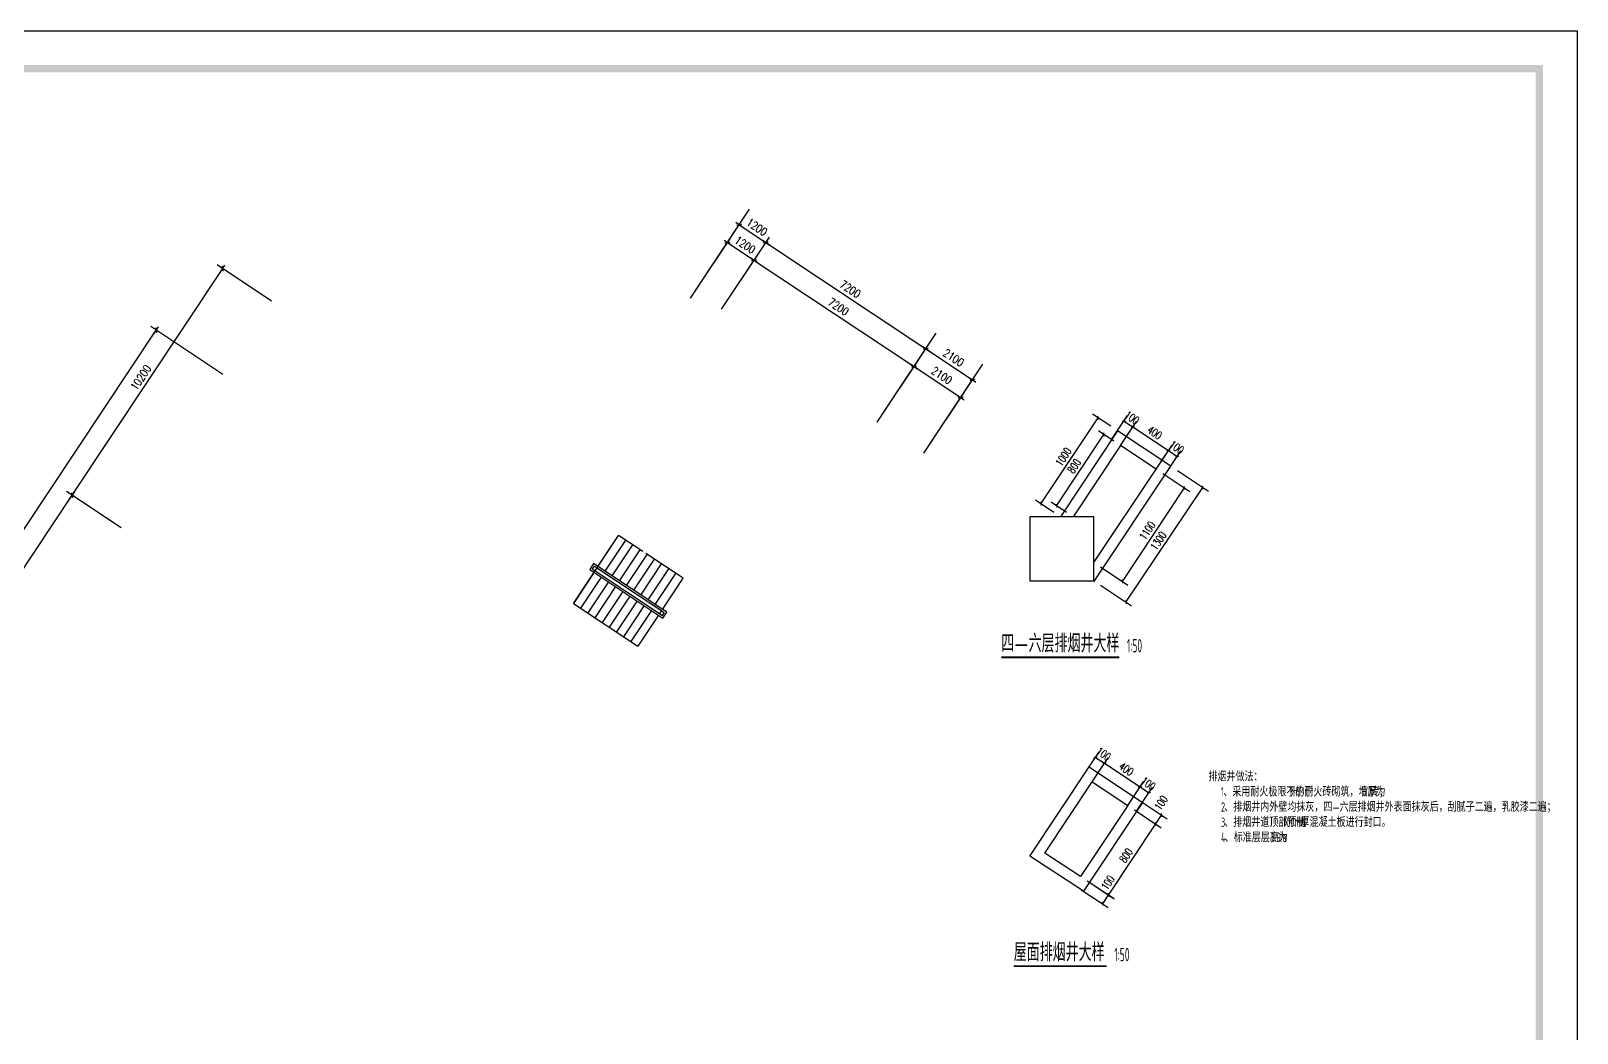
# Model space of a CAD drawing. Extents: x -149393 to 1177518, y -366685 to 296590.
# Drawn here: x 1087627 to 1145576, y 259020 to 296590 of the extents above; entities that cross this region are included whole.
import ezdxf

# ---------------------------------------------------------------- set-up
doc = ezdxf.new("R2010")
doc.units = 0
doc.header["$LTSCALE"] = 1000
doc.header["$MEASUREMENT"] = 0
doc.layers.get('0').update_dxf_attribs({"linetype": 'CONTINUOUS'})
doc.layers.get('Defpoints').update_dxf_attribs({"linetype": 'CONTINUOUS'})
for name, color, linetype in [('AXIS', 3, 'CONTINUOUS'), ('COLUMN', 9, 'CONTINUOUS'), ('DIM_SYMB', 3, 'CONTINUOUS'), ('PUB_TITLE', 253, 'CONTINUOUS'), ('STAIR', 2, 'CONTINUOUS'), ('TEL_SYMB', 3, 'CONTINUOUS'), ('TH_DIM', 3, 'CONTINUOUS'), ('TH_TEXT', 7, 'CONTINUOUS')]:
    doc.layers.add(name, color=color, linetype=linetype)
doc.styles.add('_TCH_DIM_T3', font='SIMPLEX', dxfattribs={"width": 0.705882, "bigfont": 'GBCBIG'})
doc.styles.add('_TCH_LABEL_T3', font='ROMANS.shx', dxfattribs={"width": 0.705882, "bigfont": 'HZTXT.shx'})
doc.styles.add('DIM_FONT', font='SIMPLEX.shx', dxfattribs={"width": 0.8})
doc.styles.get("Standard").update_dxf_attribs({"font": 'gbenor.shx', "bigfont": 'gbcbig.shx'})
doc.dimstyles.new('_TCH_ARCH&&100', dxfattribs={"dimtxt": 297.5, "dimasz": 100, "dimexe": 250, "dimexo": 300, "dimgap": 126.25, "dimtad": 1, "dimdec": 0, "dimzin": 0, "dimdsep": 46, "dimtxsty": '_TCH_DIM_T3', "dimblk": 'ARCHTICK', "dimcen": 0.09, "dimclrt": 7, "dimazin": 2, "dimtfac": 1, "dimtdec": 0, "dimtix": 1, "dimtmove": 2, "dimatfit": 3, "dimfxl": 1, "dimtolj": 1, "dimtzin": 0, "dimarcsym": 0})
doc.dimstyles.new('DIMN', dxfattribs={"dimtxt": 300, "dimasz": 1, "dimexe": 250, "dimexo": 300, "dimgap": 150, "dimtad": 1, "dimdec": 0, "dimdsep": 46, "dimtxsty": 'DIM_FONT', "dimblk": '_DIMX', "dimcen": 2.5, "dimclrt": 7, "dimadec": 0, "dimazin": 0, "dimtfac": 1, "dimtdec": 0, "dimtix": 1, "dimtmove": 2, "dimatfit": 3, "dimldrblk": '_DIMX', "dimfxl": 1, "dimtolj": 1, "dimarcsym": 0})

# ---------------------------------------------------------------- blocks, each defined once
blk = doc.blocks.new('_DIMX')
blk.add_line((-150, 0), (150, 0))
at = {"const_width": 50}
blk.add_lwpolyline([(-70, -70), (70, 70)], dxfattribs=at)
blk = doc.blocks.new('_ArchTick')
at = {"color": 0, "linetype": 'ByBlock', "const_width": 0.4}
blk.add_lwpolyline([(-0.5, -0.5), (0.5, 0.5)], dxfattribs=at)
blk = doc.blocks.new('*D476')
at = {"layer": 'Defpoints', "color": 0, "transparency": 16777216}
for p in [(1127626, 282086), (1128353, 281603), (1126209, 278375)]:
    blk.add_point(p, dxfattribs=at)
at = {"layer": 'TH_DIM', "color": 0, "lineweight": -2, "transparency": 16777216}
for p, q in [((1128103, 281769), (1127418, 282224)), ((1125482, 278859), (1127626, 282086)), ((1125959, 278542), (1125273, 278997))]:
    blk.add_line(p, q, dxfattribs=at)
at = {"layer": 'TH_DIM', "color": 0, "lineweight": -2, "transparency": 16777216, "xscale": 100, "yscale": 100, "zscale": 100}
for p, rotation in [((1127626, 282086), 56.39999999995469), ((1125482, 278859), 236.3999999999547)]:
    blk.add_blockref('_ArchTick', p, dxfattribs=dict(at, rotation=rotation))
at = {"layer": 'TH_DIM', "color": 7, "transparency": 16777216, "insert": (1126325, 280624), "char_height": 297.5, "attachment_point": 5, "rotation": 56.4, "style": '_TCH_DIM_T3'}
blk.add_mtext('\\A1;1000', dxfattribs=at)
blk = doc.blocks.new('*D477')
at = {"layer": 'Defpoints', "color": 0, "transparency": 16777216}
for p in [(1127845, 281460), (1128465, 281048), (1126689, 278375)]:
    blk.add_point(p, dxfattribs=at)
at = {"layer": 'TH_DIM', "color": 0, "lineweight": -2, "transparency": 16777216}
for p, q in [((1126069, 278787), (1127845, 281460)), ((1128215, 281214), (1127637, 281598)), ((1126439, 278542), (1125861, 278926))]:
    blk.add_line(p, q, dxfattribs=at)
at = {"layer": 'TH_DIM', "color": 0, "lineweight": -2, "transparency": 16777216, "xscale": 100, "yscale": 100, "zscale": 100}
for p, rotation in [((1127845, 281460), 56.3999999999469), ((1126069, 278787), 236.3999999999469)]:
    blk.add_blockref('_ArchTick', p, dxfattribs=dict(at, rotation=rotation))
at = {"layer": 'TH_DIM', "color": 7, "transparency": 16777216, "insert": (1126728, 280276), "char_height": 297.5, "attachment_point": 5, "rotation": 56.4, "style": '_TCH_DIM_T3'}
blk.add_mtext('\\A1;800', dxfattribs=at)
blk = doc.blocks.new('*D478')
at = {"layer": 'Defpoints', "color": 0, "transparency": 16777216}
for p in [(1130352, 280275), (1131551, 279471), (1127470, 275975)]:
    blk.add_point(p, dxfattribs=at)
at = {"layer": 'TH_DIM', "color": 0, "lineweight": -2, "transparency": 16777216}
for p, q in [((1130601, 280108), (1131758, 279332)), ((1128669, 275172), (1131551, 279471)), ((1127719, 275808), (1128876, 275033))]:
    blk.add_line(p, q, dxfattribs=at)
at = {"layer": 'TH_DIM', "color": 0, "lineweight": -2, "transparency": 16777216, "xscale": 100, "yscale": 100, "zscale": 100}
for p, rotation in [((1131551, 279471), 56.16377265739794), ((1128669, 275172), 236.1637726573979)]:
    blk.add_blockref('_ArchTick', p, dxfattribs=dict(at, rotation=rotation))
at = {"layer": 'TH_DIM', "color": 7, "transparency": 16777216, "insert": (1129881, 277474), "char_height": 297.5, "attachment_point": 5, "rotation": 56.16377, "style": '_TCH_DIM_T3'}
blk.add_mtext('\\A1;1300', dxfattribs=at)
blk = doc.blocks.new('*D479')
at = {"layer": 'Defpoints', "color": 0, "transparency": 16777216}
for p in [(1129797, 280163), (1130860, 279457), (1127470, 276660)]:
    blk.add_point(p, dxfattribs=at)
at = {"layer": 'TH_DIM', "color": 0, "lineweight": -2, "transparency": 16777216}
for p, q in [((1130047, 279997), (1131068, 279318)), ((1128533, 275954), (1130860, 279457)), ((1127720, 276494), (1128741, 275815))]:
    blk.add_line(p, q, dxfattribs=at)
at = {"layer": 'TH_DIM', "color": 0, "lineweight": -2, "transparency": 16777216, "xscale": 100, "yscale": 100, "zscale": 100}
for p, rotation in [((1130860, 279457), 56.40000000000357), ((1128533, 275954), 236.4000000000036)]:
    blk.add_blockref('_ArchTick', p, dxfattribs=dict(at, rotation=rotation))
at = {"layer": 'TH_DIM', "color": 7, "transparency": 16777216, "insert": (1129467, 277857), "char_height": 297.5, "attachment_point": 5, "rotation": 56.4, "style": '_TCH_DIM_T3'}
blk.add_mtext('\\A1;1100', dxfattribs=at)
blk = doc.blocks.new('*D480')
at = {"layer": 'Defpoints', "color": 0, "transparency": 16777216}
for p in [(1128465, 281048), (1130258, 280857), (1129797, 280163)]:
    blk.add_point(p, dxfattribs=at)
at = {"layer": 'TH_DIM', "color": 0, "lineweight": -2, "transparency": 16777216}
for p, q in [((1128631, 281298), (1129064, 281951)), ((1128926, 281742), (1130258, 280857)), ((1129963, 280413), (1130397, 281065))]:
    blk.add_line(p, q, dxfattribs=at)
at = {"layer": 'TH_DIM', "color": 0, "lineweight": -2, "transparency": 16777216, "xscale": 100, "yscale": 100, "zscale": 100}
for p, rotation in [((1128926, 281742), 146.4000000000018), ((1130258, 280857), 326.4000000000018)]:
    blk.add_blockref('_ArchTick', p, dxfattribs=dict(at, rotation=rotation))
at = {"layer": 'TH_DIM', "color": 7, "transparency": 16777216, "insert": (1129744, 281529), "char_height": 297.5, "attachment_point": 5, "rotation": 326.4, "style": '_TCH_DIM_T3'}
blk.add_mtext('\\A1;400', dxfattribs=at)
blk = doc.blocks.new('*D481')
at = {"layer": 'Defpoints', "color": 0, "transparency": 16777216}
for p in [(1128955, 267889), (1128734, 267556), (1130005, 267192)]:
    blk.add_point(p, dxfattribs=at)
at = {"layer": 'TH_DIM', "color": 0, "lineweight": -2, "transparency": 16777216}
for p, q in [((1128984, 267390), (1129992, 266720)), ((1129205, 267723), (1130213, 267053)), ((1129783, 266859), (1130005, 267192))]:
    blk.add_line(p, q, dxfattribs=at)
at = {"layer": 'TH_DIM', "color": 0, "lineweight": -2, "transparency": 16777216, "xscale": 100, "yscale": 100, "zscale": 100}
for p, rotation in [((1130005, 267192), 56.40000000001503), ((1129783, 266859), 236.400000000015)]:
    blk.add_blockref('_ArchTick', p, dxfattribs=dict(at, rotation=rotation))
at = {"layer": 'TH_DIM', "color": 7, "transparency": 16777216, "insert": (1129980, 267652), "char_height": 297.5, "attachment_point": 5, "rotation": 56.4, "style": '_TCH_DIM_T3'}
blk.add_mtext('\\A1;100', dxfattribs=at)
blk = doc.blocks.new('*D482')
at = {"layer": 'Defpoints', "color": 0, "transparency": 16777216}
for p in [(1126963, 264890), (1126744, 264556), (1128016, 264199)]:
    blk.add_point(p, dxfattribs=at)
at = {"layer": 'TH_DIM', "color": 0, "lineweight": -2, "transparency": 16777216}
for p, q in [((1126994, 264391), (1128006, 263727)), ((1127214, 264726), (1128225, 264062)), ((1127797, 263865), (1128016, 264199))]:
    blk.add_line(p, q, dxfattribs=at)
at = {"layer": 'TH_DIM', "color": 0, "lineweight": -2, "transparency": 16777216, "xscale": 100, "yscale": 100, "zscale": 100}
for p, rotation in [((1128016, 264199), 56.72038092762597), ((1127797, 263865), 236.720380927626)]:
    blk.add_blockref('_ArchTick', p, dxfattribs=dict(at, rotation=rotation))
at = {"layer": 'TH_DIM', "color": 7, "transparency": 16777216, "insert": (1127989, 264659), "char_height": 297.5, "attachment_point": 5, "rotation": 56.72038, "style": '_TCH_DIM_T3'}
blk.add_mtext('\\A1;100', dxfattribs=at)
blk = doc.blocks.new('*D483')
at = {"layer": 'Defpoints', "color": 0, "transparency": 16777216}
for p in [(1128734, 267556), (1129783, 266859), (1126963, 264890)]:
    blk.add_point(p, dxfattribs=at)
at = {"layer": 'TH_DIM', "color": 0, "lineweight": -2, "transparency": 16777216}
for p, q in [((1128984, 267390), (1129992, 266720)), ((1128012, 264193), (1129783, 266859)), ((1127213, 264724), (1128221, 264055))]:
    blk.add_line(p, q, dxfattribs=at)
at = {"layer": 'TH_DIM', "color": 0, "lineweight": -2, "transparency": 16777216, "xscale": 100, "yscale": 100, "zscale": 100}
for p, rotation in [((1129783, 266859), 56.40000000001564), ((1128012, 264193), 236.4000000000156)]:
    blk.add_blockref('_ArchTick', p, dxfattribs=dict(at, rotation=rotation))
at = {"layer": 'TH_DIM', "color": 7, "transparency": 16777216, "insert": (1128669, 265678), "char_height": 297.5, "attachment_point": 5, "rotation": 56.4, "style": '_TCH_DIM_T3'}
blk.add_mtext('\\A1;800', dxfattribs=at)
blk = doc.blocks.new('*D484')
at = {"layer": 'Defpoints', "color": 0, "transparency": 16777216}
for p in [(1127401, 268441), (1129195, 268250), (1128734, 267556)]:
    blk.add_point(p, dxfattribs=at)
at = {"layer": 'TH_DIM', "color": 0, "lineweight": -2, "transparency": 16777216}
for p, q in [((1127567, 268691), (1128001, 269344)), ((1127863, 269135), (1129195, 268250)), ((1128900, 267806), (1129334, 268458))]:
    blk.add_line(p, q, dxfattribs=at)
at = {"layer": 'TH_DIM', "color": 0, "lineweight": -2, "transparency": 16777216, "xscale": 100, "yscale": 100, "zscale": 100}
for p, rotation in [((1127863, 269135), 146.4000000000018), ((1129195, 268250), 326.4000000000018)]:
    blk.add_blockref('_ArchTick', p, dxfattribs=dict(at, rotation=rotation))
at = {"layer": 'TH_DIM', "color": 7, "transparency": 16777216, "insert": (1128681, 268922), "char_height": 297.5, "attachment_point": 5, "rotation": 326.4, "style": '_TCH_DIM_T3'}
blk.add_mtext('\\A1;400', dxfattribs=at)
blk = doc.blocks.new('_FZHK')
blk.add_lwpolyline([(-0.5, -0.5), (0.5, -0.5), (0.5, 0.5), (-0.5, 0.5)], close=True)
blk = doc.blocks.new('dfhgfjghkhjk')
at = {"layer": 'AXIS'}
for p, q in [((1145316.4, -49445.7), (1147530, -46114)), ((1152313, -54094.2), (1154526.5, -50762.5)), ((1154062.1, -55256.3), (1156275.7, -51924.6))]:
    blk.add_line(p, q, dxfattribs=at)
at = {"layer": 'STAIR', "color": 59}
for p, q in [((1140930.1, -60887.9), (1142623.5, -58339.1)), ((1141849.5, -59504), (1142623.5, -58339.1)), ((1142118.3, -59682.6), (1142892.3, -58517.7)), ((1143537.7, -58946.5), (1142623.5, -58339.1)), ((1142387.2, -59861.2), (1143161.1, -58696.3)), ((1142656, -60039.8), (1143429.9, -58874.9)), ((1142924.8, -60218.4), (1143698.7, -59053.5)), ((1145042.8, -59946.5), (1143644.7, -59017.7)), ((1141685.3, -59394.8), (1141539.7, -59613.9)), ((1141539.7, -59613.9), (1144287.6, -61439.6)), ((1141705.3, -59494.3), (1141639.2, -59593.8)), ((1141639.2, -59593.8), (1144267.5, -61340.1)), ((1144433.1, -61220.5), (1141685.3, -59394.8)), ((1144333.7, -61240.6), (1141705.3, -59494.3)), ((1141743.7, -59663.3), (1144163, -61270.7)), ((1143207.9, -60492.6), (1141809.8, -59563.7)), ((1143193.6, -60397), (1143967.5, -59232.1)), ((1143462.4, -60575.6), (1144236.3, -59410.7)), ((1143731.2, -60754.2), (1144505.1, -59589.3)), ((1141704, -59723), (1140930.1, -60887.9)), ((1141972.8, -59901.6), (1141198.9, -61066.5)), ((1142241.6, -60080.2), (1141467.7, -61245.1)), ((1142510.4, -60258.8), (1141736.5, -61423.7)), ((1144000, -60932.8), (1144774, -59767.9)), ((1144268.8, -61111.4), (1145042.8, -59946.5)), ((1142779.3, -60437.4), (1142005.3, -61602.3)), ((1143048.1, -60616), (1142274.1, -61780.9)), ((1143316.9, -60794.6), (1142542.9, -61959.5)), ((1144229.1, -61171.1), (1143314.9, -60563.7)), ((1140930.1, -60887.9), (1143349.4, -62495.3)), ((1143585.7, -60973.2), (1142811.8, -62138.1)), ((1143854.5, -61151.8), (1143080.6, -62316.7)), ((1144123.3, -61330.4), (1143349.4, -62495.3)), ((1144229.1, -61171.1), (1144163, -61270.7)), ((1144267.5, -61340.1), (1144333.7, -61240.6)), ((1144287.6, -61439.6), (1144433.1, -61220.5))]:
    blk.add_line(p, q, dxfattribs=at)
at = {"layer": 'TEL_SYMB', "color": 59}
blk.add_lwpolyline([(1144770.4, -60648.1, 0, 0, 0), (1143859.4, -60042.9, 95.6, 0, 0), (1143560.7, -59844.4, 0, 0, 0)], format="xyseb", dxfattribs=at)
at = {"layer": 'AXIS'}
for p1, p2, distance in [((1145316.4, -49445.7), (1146315.9, -50109.7), 3300), ((1145316.4, -49445.7), (1146315.9, -50109.7), 2500), ((1146315.9, -50109.7), (1152313, -54094.2), 3300), ((1146315.9, -50109.7), (1152313, -54094.2), 2500), ((1124225.9, -58217.8), (1129870.5, -49722), 2500), ((1116589.1, -69712.2), (1128044.3, -52470.7), 3300), ((1152313, -54094.2), (1154062.1, -55256.3), 3300), ((1152313, -54094.2), (1154062.1, -55256.3), 2500), ((1120407.5, -63965), (1124225.9, -58217.8), 2500)]:
    blk.add_aligned_dim(p1=p1, p2=p2, distance=distance, dimstyle='DIMN', dxfattribs=at).render()

msp = doc.modelspace()

# ---------------------------------------------------------------- linework, layer by layer
for points in [[(1127469.8, 275936.9), (1130351.7, 280274.7), (1128352.7, 281602.8), (1126208.5, 278375.5)], [(1127469.8, 276659.8), (1129797.2, 280162.9), (1128464.5, 281048.3), (1126688.7, 278375.5)]]:
    msp.add_lwpolyline(points)
for points in [[(1127289.5, 268995.6), (1129288.5, 267667.5), (1127076.2, 264337.7), (1125069.8, 265654.6)], [(1127401.3, 268441.1), (1128734, 267555.7), (1126963.1, 264890.3), (1125625.5, 265768.3)]]:
    msp.add_lwpolyline(points, close=True)
at = {"layer": 'DIM_SYMB', "const_width": 70}
for points in [[(1123990.9, 273107.4), (1128420.3, 273107.4)], [(1124463.8, 261529.1), (1127947.4, 261529.1)]]:
    msp.add_lwpolyline(points, dxfattribs=at)
at = {"layer": 'PUB_TITLE'}
msp.add_lwpolyline([(1026775.6, 296590.3), (1145575.6, 296590.3), (1145575.6, 212581.7), (1026775.6, 212581.7)], close=True, dxfattribs=at)
at = {"layer": 'PUB_TITLE', "const_width": 270.7}
msp.add_lwpolyline([(1033847.1, 295176), (1144161.3, 295176), (1144161.3, 213996), (1033847.1, 213996), (1033847.1, 295176)], close=True, dxfattribs=at)
at = {"layer": 'TH_DIM'}
for p, q in [((1128131.4, 281269.7), (1128730.9, 282172.1)), ((1128464.5, 281048.3), (1129064.1, 281950.7)), ((1128592.6, 281963.8), (1128925.8, 281742.5)), ((1129797.2, 280162.9), (1130396.8, 281065.3)), ((1130130.4, 279941.5), (1130730, 280843.9)), ((1130258.4, 280857.1), (1130591.6, 280635.7)), ((1127068.2, 268662.5), (1127667.7, 269564.9)), ((1127401.3, 268441.1), (1128000.9, 269343.5)), ((1127529.4, 269356.7), (1127862.5, 269135.3)), ((1128734, 267555.7), (1129333.6, 268458.1)), ((1129067.2, 267334.3), (1129666.7, 268236.7)), ((1129195.2, 268249.9), (1129528.4, 268028.5))]:
    msp.add_line(p, q, dxfattribs=at)

# ---------------------------------------------------------------- block references
msp.add_blockref('dfhgfjghkhjk', (-32971.4, 336016.8))
at = {"layer": 'COLUMN', "color": 59, "xscale": 2400, "yscale": 2400, "zscale": 2400}
msp.add_blockref('_FZHK', (1126269.8, 277175.5), dxfattribs=at)
at = {"layer": 'TH_DIM'}
for p, xscale, yscale, zscale, rotation in [((1128592.6, 281963.8), 99.99999999999999, 99.99999999999999, 99.99999999999999, 146.3999999999884), ((1128925.8, 281742.5), 100, 100, 100, 326.3999999999884), ((1130258.4, 280857.1), 100, 100, 100, 146.4000000000073), ((1130591.6, 280635.7), 100, 100, 100, 326.4000000000074), ((1127529.4, 269356.7), 99.99999999999999, 99.99999999999999, 99.99999999999999, 146.3999999999884), ((1127862.5, 269135.3), 100, 100, 100, 326.3999999999884), ((1129195.2, 268249.9), 100, 100, 100, 146.4000000000073), ((1129528.4, 268028.5), 100, 100, 100, 326.4000000000074)]:
    msp.add_blockref('_ArchTick', p, dxfattribs=dict(at, xscale=xscale, yscale=yscale, zscale=zscale, rotation=rotation))

# ---------------------------------------------------------------- texts
at = {"layer": 'DIM_SYMB', "color": 7}
for s, p in [('四—六层排烟井大样', (1123990.9, 273292.1)), ('屋面排烟井大样', (1124463.8, 261713.8))]:
    msp.add_text(s, height=675.18, dxfattribs=at).set_placement(p)
at = {"layer": 'DIM_SYMB', "color": 7, "width": 0.6}
for p in [(1128700.3, 273292.1), (1128227.4, 261713.8)]:
    msp.add_text('1:50', height=500, dxfattribs=at).set_placement(p)
at = {"layer": 'TH_DIM', "color": 7, "char_height": 297.5, "attachment_point": 5, "rotation": 326.4, "style": '_TCH_LABEL_T3'}
for insert in [(1128893.8, 282093.9), (1130567.8, 280981.7), (1127830.6, 269486.7), (1129504.6, 268374.5)]:
    msp.add_mtext('\\A1;100', dxfattribs=dict(at, insert=insert))
at = {"layer": 'TH_TEXT'}
for s, height, p in [('排烟井做法：', 337.59, (1131760.1, 268459.9)), ('、采用耐火极限不小于', 337.59, (1132317.4, 267890.1)), ('的耐火砖砌筑，墙厚为', 337.59, (1135019.8, 267890.1)), ('砖；', 337.59, (1137809.8, 267890.1)), ('、排烟井内外壁均抹灰，四—六层排烟井外表面抹灰后，刮腻子二遍，乳胶漆二遍；', 337.589, (1132352.4, 267320.3)), ('、排烟井道顶部预制', 337.59, (1132352.4, 266750.6)), ('厚混凝土板进行封口。', 337.59, (1135211.6, 266750.6)), ('、标准层层高为', 337.59, (1132369.9, 266180.8)), ('。', 337.6, (1134545.7, 266180.8))]:
    msp.add_text(s, height=height, dxfattribs=at).set_placement(p)
at = {"layer": 'TH_TEXT', "width": 0.6}
for s, p in [('1', (1132229.9, 267890.1)), ('3h', (1134774.8, 267890.1)), ('1/2', (1137477.3, 267890.1)), ('2', (1132229.9, 267320.3)), ('3', (1132229.9, 266750.6)), ('100mm', (1134564.1, 266750.6)), ('4', (1132229.9, 266180.8)), ('3.9m', (1134090.1, 266180.8))]:
    msp.add_text(s, height=350, dxfattribs=at).set_placement(p)

# ---------------------------------------------------------------- dimensions: what is measured, and where the dimension line sits
at = {"layer": 'TH_DIM'}
for p1, p2, distance, text, picture, middle in [((1126208.5, 278375.5), (1128352.7, 281602.8), 872.8, '1000', '*D476', (1126324.6, 280624.3)), ((1128464.5, 281048.3), (1129797.2, 280162.9), 833.4, '400', '*D480', (1129744.3, 281528.8)), ((1126688.7, 278375.5), (1128464.5, 281048.3), 744, '800', '*D477', (1126727.9, 280275.8)), ((1127469.8, 275975.5), (1130351.7, 280274.7), -1443.5, '1300', '*D478', (1129881.3, 277474.5)), ((1127469.8, 276659.8), (1129797.2, 280162.9), -1276, '1100', '*D479', (1129467.3, 277857.4)), ((1127401.3, 268441.1), (1128734, 267555.7), 833.4, '400', '*D484', (1128681.1, 268921.6)), ((1126963.1, 264890.3), (1128734, 267555.7), -1259.8, '800', '*D483', (1128668.8, 265678))]:
    dim = msp.add_aligned_dim(p1=p1, p2=p2, distance=distance, text=text, dimstyle='_TCH_ARCH&&100', dxfattribs=at)
    dim.commit()
    dim.dimension.update_dxf_attribs({"geometry": picture, "text_midpoint": middle})
for base, p1, p2, angle, picture, middle in [((1130004.7, 267191.7), (1128734, 267555.7), (1128955.4, 267888.9), 56.4, '*D481', (1129980.4, 267652.1)), ((1128016.3, 264199.1), (1126743.7, 264555.9), (1126963.1, 264890.3), 56.720381, '*D482', (1127989.4, 264659.3))]:
    dim = msp.add_linear_dim(base=base, p1=p1, p2=p2, angle=angle, text='100', dimstyle='_TCH_ARCH&&100', dxfattribs=at)
    dim.commit()
    dim.dimension.update_dxf_attribs({"geometry": picture, "text_midpoint": middle, "dimtype": 161})

doc.saveas('drawing.dxf')
